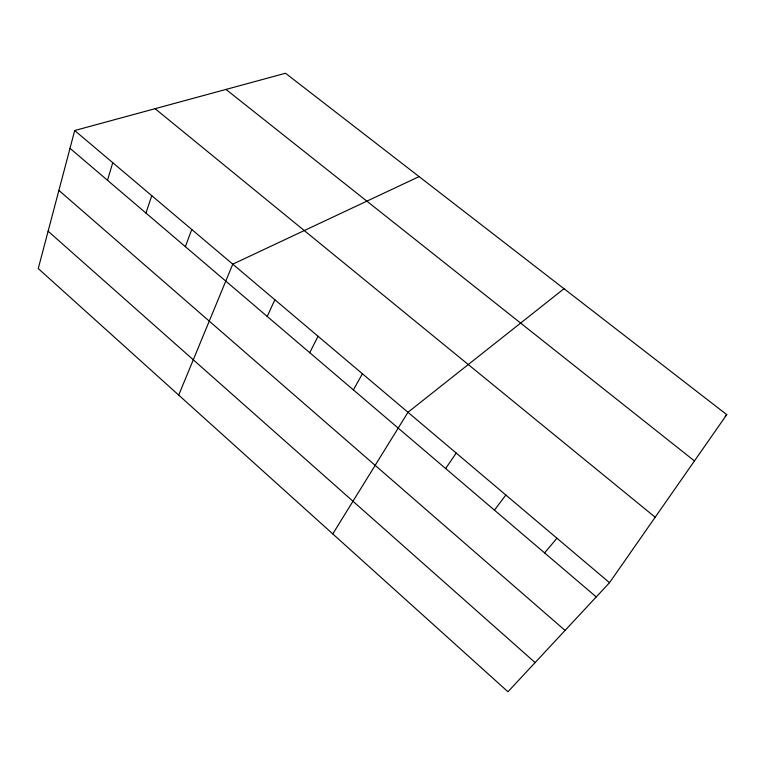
<?xml version="1.0" encoding="UTF-8"?>
<svg xmlns="http://www.w3.org/2000/svg" width="765" height="765" viewBox="0 0 765 765"><rect width="100%" height="100%" fill="white"/><g stroke="black" fill="none" stroke-linecap="round" stroke-linejoin="round"><path stroke-width="1.15" d="M74.702 130.528L38.25 268.553L507.96 691.751L609.523 582.681L726.75 414.64L285.517 73.249L74.702 130.528L609.523 582.681M107.511 180.301L112.751 162.696M145.962 213.072L151.747 195.668M185.36 246.665L191.747 229.481M178.704 395.094L232.77 264.164L419.105 176.61M267.214 316.442L274.855 299.746M309.739 352.694L318.058 336.265M353.382 389.901L362.409 373.769M332.775 533.913L407.974 412.287L564.015 288.721M445.632 468.543L456.217 453.071M494.419 510.131L505.856 495.031M544.604 552.913L556.939 538.216M725.201 416.361L726.75 414.64M225.981 89.428L694.457 460.932M155.094 108.687L655.184 517.226M69.998 148.314L596.251 596.939M58.886 190.389L565.058 630.427M48.119 231.202L535.118 662.586"/></g></svg>
